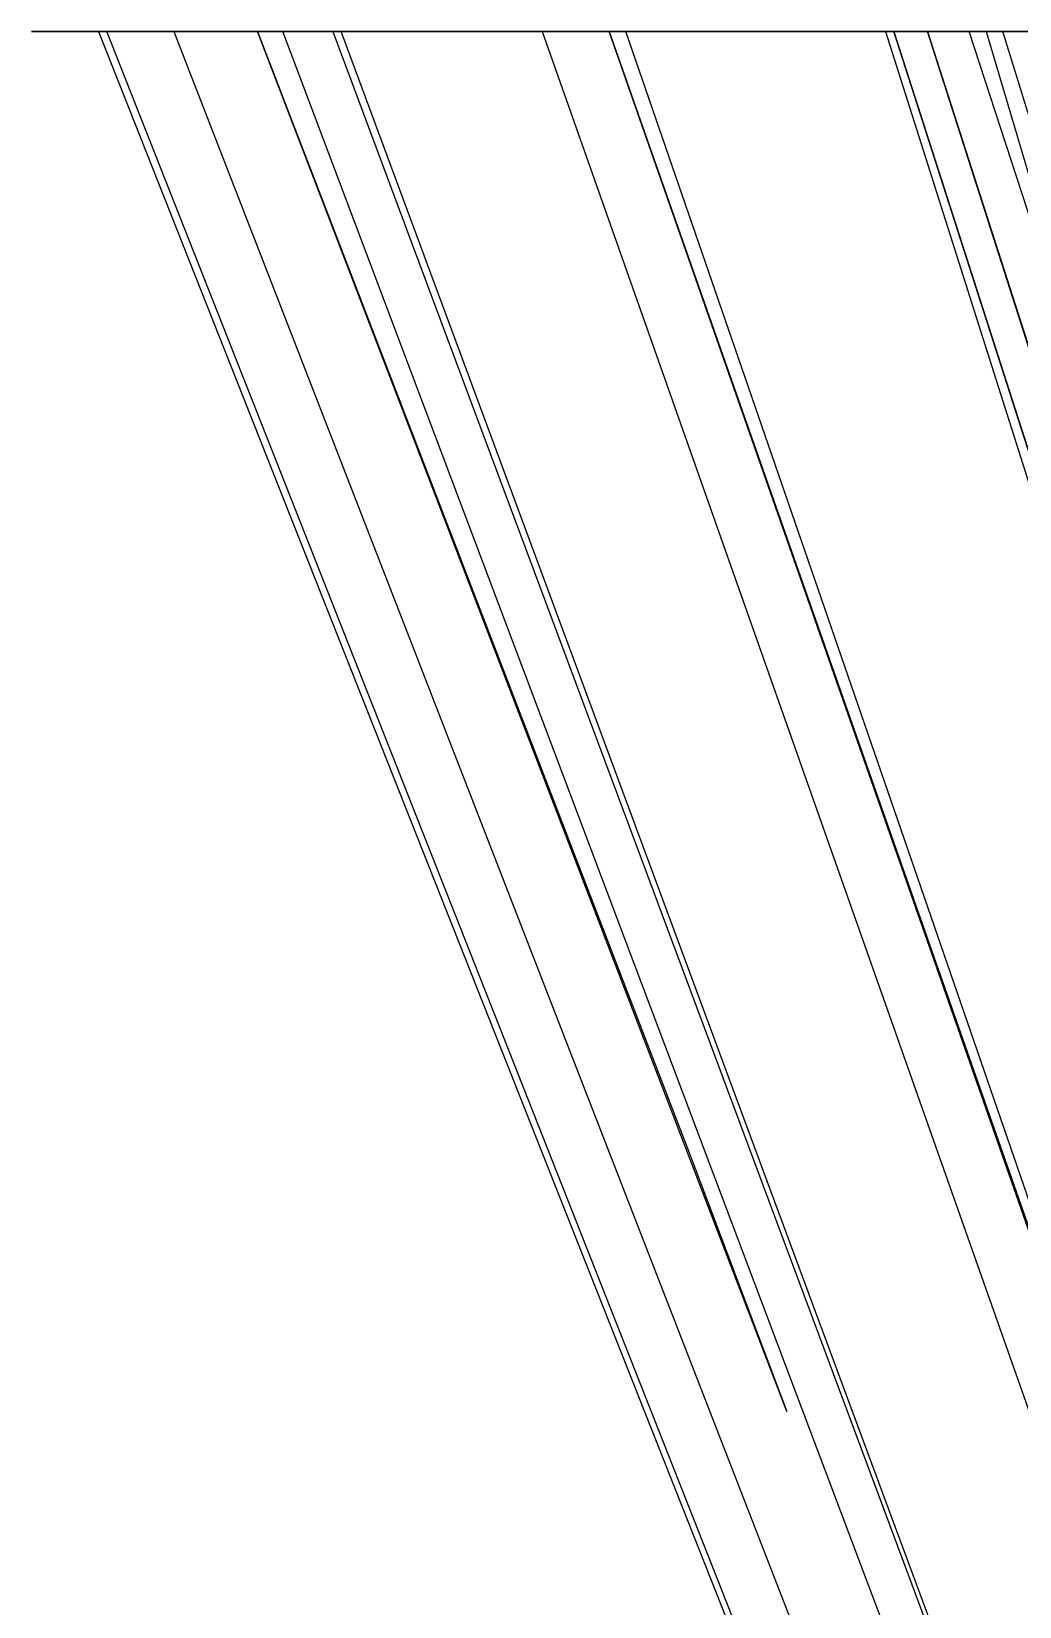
# Model space of a CAD drawing. Extents: x -11977 to 11953, y 2004 to 30000.
# Drawn here: x -11977 to -9211, y 25590 to 30000 of the extents above; entities that cross this region are included whole.
import ezdxf

# ---------------------------------------------------------------- set-up
doc = ezdxf.new("R2010")
doc.units = 0

msp = doc.modelspace()

# ---------------------------------------------------------------- linework, layer by layer
for p, q in [((-11812.5, 30000, 903.5714), (-11976.5625, 30000, 915.4762)), ((-11976.5625, 30000, 915.4762), (-11835.9375, 30000, 909.5238)), ((-11835.9375, 30000, 998.8095), (-11976.5625, 30000, 1004.7619)), ((-11976.5625, 30000, 1004.7619), (-11953.125, 30000, 998.8095)), ((-11953.125, 30000, 998.8095), (-11835.9375, 30000, 998.8095)), ((-11812.5, 30000, 683.3333), (-11929.6875, 30000, 671.4286)), ((-11929.6875, 30000, 671.4286), (-11812.5, 30000, 659.5238)), ((-11812.5, 30000, 957.1429), (-11906.25, 30000, 963.0952)), ((-11906.25, 30000, 963.0952), (-11882.8125, 30000, 957.1429)), ((-11882.8125, 30000, 957.1429), (-11812.5, 30000, 957.1429)), ((-11695.3125, 30000, 665.4762), (-11859.375, 30000, 742.8571)), ((-11859.375, 30000, 742.8571), (-11812.5, 30000, 683.3333)), ((-11835.9375, 30000, 909.5238), (-11812.5, 30000, 903.5714)), ((-11812.5, 30000, 1588.0952), (-11835.9375, 30000, 1558.3333)), ((-11835.9375, 30000, 1558.3333), (-11765.625, 30000, 1564.2857)), ((-11695.3125, 30000, 1469.0476), (-11835.9375, 30000, 1433.3333)), ((-11835.9375, 30000, 1433.3333), (-11789.0625, 30000, 1445.2381)), ((-11812.5, 30000, 1409.5238), (-11835.9375, 30000, 1385.7143)), ((-11835.9375, 30000, 1385.7143), (-11765.625, 30000, 1373.8095)), ((-11765.625, 30000, 1373.8095), (-11835.9375, 30000, 1361.9048)), ((-11835.9375, 30000, 1361.9048), (-11695.3125, 30000, 1367.8571)), ((-11812.5, 30000, 659.5238), (-11789.0625, 30000, 594.0476)), ((-11250, 30000, 1588.0952), (-11812.5, 30000, 1588.0952)), ((-11765.625, 30000, 1415.4762), (-11812.5, 30000, 1409.5238)), ((-11789.0625, 30000, 594.0476), (-2313.5593, 6043.5835)), ((-11742.1875, 30000, 1528.5714), (-11789.0625, 30000, 1492.8571)), ((-11789.0625, 30000, 1492.8571), (-11695.3125, 30000, 1469.0476)), ((-11789.0625, 30000, 1445.2381), (-11695.3125, 30000, 1403.5714)), ((-11648.4375, 30000, 1183.3333), (-11789.0625, 30000, 1189.2857)), ((-11789.0625, 30000, 1189.2857), (-11648.4375, 30000, 1171.4286)), ((-1618.8679, 4281.3036), (-11765.625, 30000, 582.1429)), ((-11765.625, 30000, 582.1429), (-11765.625, 30000, 659.5238)), ((-11765.625, 30000, 659.5238), (-11695.3125, 30000, 665.4762)), ((-11765.625, 30000, 1564.2857), (-11742.1875, 30000, 1528.5714)), ((-11742.1875, 30000, 1391.6667), (-11765.625, 30000, 1415.4762)), ((-11695.3125, 30000, 1367.8571), (-11765.625, 30000, 1320.2381)), ((-11765.625, 30000, 1320.2381), (-11671.875, 30000, 1332.1429)), ((-11578.125, 30000, 951.1905), (-11742.1875, 30000, 957.1429)), ((-11742.1875, 30000, 957.1429), (-11718.75, 30000, 951.1905)), ((-11695.3125, 30000, 1403.5714), (-11742.1875, 30000, 1391.6667)), ((-11718.75, 30000, 951.1905), (-11578.125, 30000, 951.1905)), ((-11601.5625, 30000, 980.9524), (-11718.75, 30000, 980.9524)), ((-11718.75, 30000, 980.9524), (-11695.3125, 30000, 975)), ((-11648.4375, 30000, 1302.381), (-11718.75, 30000, 1278.5714)), ((-11718.75, 30000, 1278.5714), (-11601.5625, 30000, 1242.8571)), ((-11695.3125, 30000, 975), (-11601.5625, 30000, 980.9524)), ((-11648.4375, 30000, 1171.4286), (-11695.3125, 30000, 1159.5238)), ((-11695.3125, 30000, 1159.5238), (-11414.0625, 30000, 1141.6667)), ((-11671.875, 30000, 1332.1429), (-11648.4375, 30000, 1302.381)), ((-11601.5625, 30000, 1242.8571), (-11648.4375, 30000, 1183.3333)), ((-11507.8125, 30000, 611.9048), (-11578.125, 30000, 600)), ((-11578.125, 30000, 600), (-1765.3409, 4727.2727)), ((-11554.6875, 30000, 772.619), (-11578.125, 30000, 832.1429)), ((-11578.125, 30000, 832.1429), (-11554.6875, 30000, 778.5714)), ((-11367.1875, 30000, 1088.0952), (-11578.125, 30000, 1082.1429)), ((-11578.125, 30000, 1082.1429), (-11554.6875, 30000, 1076.1905)), ((-11460.9375, 30000, 1516.6667), (-11578.125, 30000, 1540.4762)), ((-11578.125, 30000, 1540.4762), (-11554.6875, 30000, 1582.1429)), ((-11554.6875, 30000, 778.5714), (-11554.6875, 30000, 772.619)), ((-11554.6875, 30000, 1076.1905), (-11367.1875, 30000, 1088.0952)), ((-11390.625, 30000, 1391.6667), (-11554.6875, 30000, 1409.5238)), ((-11554.6875, 30000, 1409.5238), (-11531.25, 30000, 1445.2381)), ((-11554.6875, 30000, 1582.1429), (-11320.3125, 30000, 1582.1429)), ((-11531.25, 30000, 1445.2381), (-11367.1875, 30000, 1451.1905)), ((-10828.125, 30000, 558.3333), (-11507.8125, 30000, 611.9048)), ((-11320.3125, 30000, 1451.1905), (-11507.8125, 30000, 1457.1429)), ((-11507.8125, 30000, 1457.1429), (-11460.9375, 30000, 1516.6667)), ((-11390.625, 30000, 88.0952), (-11484.375, 30000, 576.1905)), ((-11484.375, 30000, 576.1905), (-10078.125, 30000, 475)), ((-11390.625, 30000, 1201.1905), (-11484.375, 30000, 1213.0952)), ((-11484.375, 30000, 1213.0952), (-11156.25, 30000, 1213.0952)), ((-11320.3125, 30000, 1260.7143), (-11484.375, 30000, 1266.6667)), ((-11484.375, 30000, 1266.6667), (-11320.3125, 30000, 1272.619)), ((-11414.0625, 30000, 1272.619), (-11484.375, 30000, 1314.2857)), ((-11484.375, 30000, 1314.2857), (-11484.375, 30000, 1350)), ((-11484.375, 30000, 1350), (-11414.0625, 30000, 1355.9524)), ((-11414.0625, 30000, 1355.9524), (-11484.375, 30000, 1379.7619)), ((-11484.375, 30000, 1379.7619), (-11390.625, 30000, 1391.6667)), ((-11414.0625, 30000, 1165.4762), (-11460.9375, 30000, 1183.3333)), ((-11460.9375, 30000, 1183.3333), (-11296.875, 30000, 1183.3333)), ((-11414.0625, 30000, 730.9524), (-11437.5, 30000, 659.5238)), ((-11437.5, 30000, 659.5238), (-11367.1875, 30000, 647.619)), ((-11390.625, 30000, 695.2381), (-11414.0625, 30000, 730.9524)), ((-11320.3125, 30000, 10.7143), (-11414.0625, 30000, 16.6667)), ((-11414.0625, 30000, 16.6667), (-11414.0625, 30000, 76.1905)), ((-11414.0625, 30000, 76.1905), (-11132.8125, 30000, 76.1905)), ((-11414.0625, 30000, 992.8571), (-11156.25, 30000, 992.8571)), ((-11156.25, 30000, 992.8571), (-11414.0625, 30000, 998.8095)), ((-11414.0625, 30000, 998.8095), (-11414.0625, 30000, 992.8571)), ((-11414.0625, 30000, 1141.6667), (-10710.9375, 30000, 1165.4762)), ((-11273.4375, 30000, 1117.8571), (-11414.0625, 30000, 1117.8571)), ((-11414.0625, 30000, 1117.8571), (-11250, 30000, 1094.0476)), ((-11320.3125, 30000, 1171.4286), (-11414.0625, 30000, 1165.4762)), ((-11320.3125, 30000, 1272.619), (-11414.0625, 30000, 1272.619)), ((-11367.1875, 30000, 1451.1905), (-11414.0625, 30000, 1433.3333)), ((-11414.0625, 30000, 1433.3333), (-11132.8125, 30000, 1415.4762)), ((-11226.5625, 30000, 1498.8095), (-11414.0625, 30000, 1492.8571)), ((-11414.0625, 30000, 1492.8571), (-11179.6875, 30000, 1486.9048)), ((-10242.1875, 30000, 611.9048), (-11390.625, 30000, 695.2381)), ((-9984.375, 30000, 46.4286), (-11390.625, 30000, 88.0952)), ((-11390.625, 30000, 1177.381), (-11320.3125, 30000, 1171.4286)), ((-11367.1875, 30000, 1177.381), (-11390.625, 30000, 1177.381)), ((-11367.1875, 30000, 1201.1905), (-11390.625, 30000, 1201.1905)), ((-11296.875, 30000, 1242.8571), (-11390.625, 30000, 1248.8095)), ((-11390.625, 30000, 1248.8095), (-11320.3125, 30000, 1260.7143)), ((-11320.3125, 30000, 1582.1429), (-11390.625, 30000, 1534.5238)), ((-11390.625, 30000, 1534.5238), (-11179.6875, 30000, 1528.5714)), ((-11367.1875, 30000, 647.619), (-9773.4375, 30000, 528.5714)), ((-11343.75, 30000), (-11367.1875, 30000, 10.7143)), ((-11367.1875, 30000, 10.7143), (-11343.75, 30000)), ((-11296.875, 30000, 1183.3333), (-11367.1875, 30000, 1177.381)), ((-11250, 30000, 1195.2381), (-11367.1875, 30000, 1201.1905)), ((-9862.3037, 26136.1257), (-11343.75, 30000)), ((-11343.75, 30000), (-10127.4194, 26838.7097)), ((-11343.75, 30000), (-11343.75, 30000)), ((-10664.0625, 30000, 1504.7619), (-11343.75, 30000, 1540.4762)), ((-11343.75, 30000, 1540.4762), (-11203.125, 30000, 1582.1429)), ((-10804.6875, 30000, 1052.381), (-11343.75, 30000, 1070.2381)), ((-11343.75, 30000, 1070.2381), (-11062.5, 30000, 1058.3333)), ((-11179.6875, 30000, 1094.0476), (-11343.75, 30000, 1105.9524)), ((-11343.75, 30000, 1105.9524), (-11273.4375, 30000, 1117.8571)), ((-11203.125, 30000, 64.2857), (-11320.3125, 30000, 70.2381)), ((-11320.3125, 30000, 70.2381), (-11320.3125, 30000, 28.5714)), ((-11320.3125, 30000, 28.5714), (-11250, 30000, 22.619)), ((-11296.875, 30000, 10.7143), (-11320.3125, 30000, 10.7143)), ((-11320.3125, 30000, 1010.7143), (-11203.125, 30000, 1010.7143)), ((-11296.875, 30000, 1016.6667), (-11320.3125, 30000, 1010.7143)), ((-11203.125, 30000, 1242.8571), (-11320.3125, 30000, 1230.9524)), ((-11320.3125, 30000, 1230.9524), (-11296.875, 30000, 1242.8571)), ((-11273.4375, 30000, 1427.381), (-11320.3125, 30000, 1451.1905)), ((-11179.6875, 30000, 28.5714), (-11296.875, 30000, 52.381)), ((-11296.875, 30000, 52.381), (-11203.125, 30000, 64.2857)), ((-11250, 30000, 22.619), (-11296.875, 30000, 10.7143)), ((-11203.125, 30000, 1010.7143), (-11296.875, 30000, 1016.6667)), ((-11132.8125, 30000, 1296.4286), (-11296.875, 30000, 1290.4762)), ((-11296.875, 30000, 1290.4762), (-11085.9375, 30000, 1284.5238)), ((-7037.594, 18766.9173), (-11273.4375, 30000)), ((-11273.4375, 30000), (-10617.1875, 30000)), ((-11062.5, 30000, 1058.3333), (-11273.4375, 30000, 1040.4762)), ((-11273.4375, 30000, 1040.4762), (-11085.9375, 30000, 1034.5238)), ((-11156.25, 30000, 1213.0952), (-11273.4375, 30000, 1207.1429)), ((-11273.4375, 30000, 1207.1429), (-11250, 30000, 1195.2381)), ((-11132.8125, 30000, 1415.4762), (-11273.4375, 30000, 1427.381)), ((-11179.6875, 30000, 1528.5714), (-11273.4375, 30000, 1522.619)), ((-11273.4375, 30000, 1522.619), (-11179.6875, 30000, 1516.6667)), ((-11179.6875, 30000, 1516.6667), (-11273.4375, 30000, 1510.7143)), ((-11273.4375, 30000, 1510.7143), (-11226.5625, 30000, 1498.8095)), ((-11250, 30000), (-11109.375, 30000)), ((-11226.5625, 30000), (-11250, 30000)), ((-11203.125, 30000, 1582.1429), (-11250, 30000, 1588.0952)), ((-11250, 30000, 1094.0476), (-11226.5625, 30000, 1088.0952)), ((-11109.375, 30000), (-11226.5625, 30000)), ((-11226.5625, 30000, 1088.0952), (-10781.25, 30000, 1105.9524)), ((-11085.9375, 30000, 1230.9524), (-11226.5625, 30000, 1236.9048)), ((-11226.5625, 30000, 1236.9048), (-11109.375, 30000, 1236.9048)), ((-10992.1875, 30000, 1236.9048), (-11226.5625, 30000, 1260.7143)), ((-11226.5625, 30000, 1260.7143), (-11203.125, 30000, 1242.8571)), ((-11039.0625, 30000, 1308.3333), (-11226.5625, 30000, 1314.2857)), ((-11226.5625, 30000, 1314.2857), (-11132.8125, 30000, 1296.4286)), ((-11203.125, 30000), (-11039.0625, 30000)), ((-11179.6875, 30000), (-11203.125, 30000)), ((-11039.0625, 30000), (-11179.6875, 30000)), ((-11132.8125, 30000, 76.1905), (-11179.6875, 30000, 28.5714)), ((-11156.25, 30000, 1111.9048), (-11179.6875, 30000, 1094.0476)), ((-11179.6875, 30000, 1486.9048), (-11156.25, 30000, 1504.7619)), ((-11015.625, 30000, 1385.7143), (-11179.6875, 30000, 1385.7143)), ((-11179.6875, 30000, 1385.7143), (-10875, 30000, 1361.9048)), ((-10921.875, 30000, 1242.8571), (-11179.6875, 30000, 1272.619)), ((-11179.6875, 30000, 1272.619), (-11015.625, 30000, 1260.7143)), ((-11015.625, 30000, 1100), (-11156.25, 30000, 1111.9048)), ((-11156.25, 30000, 1504.7619), (-11109.375, 30000, 1486.9048)), ((-11039.0625, 30000), (-11132.8125, 30000)), ((-11132.8125, 30000), (-7364.9402, 19888.4462)), ((-10992.1875, 30000, 34.5238), (-11132.8125, 30000, 58.3333)), ((-11132.8125, 30000, 58.3333), (-11039.0625, 30000, 70.2381)), ((-11015.625, 30000, 1469.0476), (-11132.8125, 30000, 1475)), ((-11132.8125, 30000, 1475), (-11039.0625, 30000, 1469.0476)), ((-11039.0625, 30000, 1469.0476), (-11132.8125, 30000, 1457.1429)), ((-11132.8125, 30000, 1457.1429), (-11109.375, 30000, 1451.1905)), ((-7221.0937, 19500), (-11109.375, 30000)), ((-11109.375, 30000), (-11062.5, 30000)), ((-11109.375, 30000, 1236.9048), (-11085.9375, 30000, 1230.9524)), ((-11109.375, 30000, 1486.9048), (-10921.875, 30000, 1486.9048)), ((-11109.375, 30000, 1451.1905), (-11015.625, 30000, 1469.0476)), ((-11085.9375, 30000, 1034.5238), (-11062.5, 30000, 1028.5714)), ((-10921.875, 30000, 1171.4286), (-11085.9375, 30000, 1177.381)), ((-11085.9375, 30000, 1177.381), (-10945.3125, 30000, 1177.381)), ((-10921.875, 30000, 1225), (-11085.9375, 30000, 1225)), ((-11085.9375, 30000, 1225), (-10945.3125, 30000, 1230.9524)), ((-10875, 30000, 1361.9048), (-11085.9375, 30000, 1350)), ((-11085.9375, 30000, 1350), (-11039.0625, 30000, 1308.3333)), ((-11085.9375, 30000, 1284.5238), (-11062.5, 30000, 1302.381)), ((-11015.625, 30000, 1582.1429), (-11085.9375, 30000, 1576.1905)), ((-11085.9375, 30000, 1576.1905), (-10851.5625, 30000, 1534.5238)), ((-11062.5, 30000), (-11039.0625, 30000)), ((-11062.5, 30000, 1028.5714), (-10781.25, 30000, 1028.5714)), ((-10781.25, 30000, 1028.5714), (-11062.5, 30000, 1046.4286)), ((-11062.5, 30000, 1046.4286), (-10804.6875, 30000, 1052.381)), ((-10945.3125, 30000, 1439.2857), (-11062.5, 30000, 1433.3333)), ((-11062.5, 30000, 1433.3333), (-10945.3125, 30000, 1433.3333)), ((-10875, 30000, 1427.381), (-11062.5, 30000, 1421.4286)), ((-11062.5, 30000, 1421.4286), (-10945.3125, 30000, 1409.5238)), ((-11062.5, 30000, 1302.381), (-10710.9375, 30000, 1320.2381)), ((-11039.0625, 30000, 70.2381), (-10992.1875, 30000, 40.4762)), ((-10992.1875, 30000, 1135.7143), (-11039.0625, 30000, 1129.7619)), ((-11039.0625, 30000, 1129.7619), (-10875, 30000, 1123.8095)), ((-10945.3125, 30000, 1409.5238), (-11039.0625, 30000, 1397.619)), ((-11039.0625, 30000, 1397.619), (-11015.625, 30000, 1385.7143)), ((-10875, 30000, 1123.8095), (-11015.625, 30000, 1100)), ((-10921.875, 30000, 1189.2857), (-11015.625, 30000, 1213.0952)), ((-11015.625, 30000, 1213.0952), (-10828.125, 30000, 1201.1905)), ((-11015.625, 30000, 1260.7143), (-10992.1875, 30000, 1242.8571)), ((-10992.1875, 30000, 1558.3333), (-11015.625, 30000, 1582.1429)), ((-10898.4375, 30000, 58.3333), (-10992.1875, 30000, 64.2857)), ((-10992.1875, 30000, 64.2857), (-10875, 30000, 70.2381)), ((-10992.1875, 30000, 40.4762), (-10992.1875, 30000, 34.5238)), ((-10757.8125, 30000, 1123.8095), (-10992.1875, 30000, 1135.7143)), ((-10992.1875, 30000, 1242.8571), (-10992.1875, 30000, 1236.9048)), ((-10875, 30000, 1385.7143), (-10992.1875, 30000, 1385.7143)), ((-10992.1875, 30000, 1385.7143), (-10898.4375, 30000, 1391.6667)), ((-10898.4375, 30000, 1588.0952), (-10992.1875, 30000, 1558.3333)), ((-10945.3125, 30000, 1177.381), (-10921.875, 30000, 1171.4286)), ((-10945.3125, 30000, 1230.9524), (-10921.875, 30000, 1225)), ((-10921.875, 30000, 1486.9048), (-10945.3125, 30000, 1439.2857)), ((-10945.3125, 30000, 1433.3333), (-10921.875, 30000, 1457.1429)), ((-10851.5625, 30000, 1546.4286), (-10945.3125, 30000, 1546.4286)), ((-10945.3125, 30000, 1546.4286), (-10898.4375, 30000, 1588.0952)), ((-10851.5625, 30000, 28.5714), (-10921.875, 30000, 28.5714)), ((-10921.875, 30000, 28.5714), (-10898.4375, 30000, 58.3333)), ((-10851.5625, 30000, 1195.2381), (-10921.875, 30000, 1189.2857)), ((-10921.875, 30000, 1457.1429), (-10875, 30000, 1427.381)), ((-10828.125, 30000, 1290.4762), (-10921.875, 30000, 1242.8571)), ((-10898.4375, 30000, 1391.6667), (-10875, 30000, 1385.7143)), ((-10875, 30000, 70.2381), (-10851.5625, 30000, 34.5238)), ((-10687.5, 30000, 1367.8571), (-10875, 30000, 1391.6667)), ((-10875, 30000, 1391.6667), (-10734.375, 30000, 1427.381)), ((-10851.5625, 30000, 34.5238), (-10851.5625, 30000, 28.5714)), ((-10828.125, 30000, 1201.1905), (-10851.5625, 30000, 1195.2381)), ((-10851.5625, 30000, 1528.5714), (-10851.5625, 30000, 1546.4286)), ((-10851.5625, 30000, 1534.5238), (-10851.5625, 30000, 1528.5714)), ((-10781.25, 30000, 570.2381), (-10828.125, 30000, 558.3333)), ((-10687.5, 30000, 1302.381), (-10828.125, 30000, 1290.4762)), ((-10734.375, 30000, 1427.381), (-10828.125, 30000, 1427.381)), ((-10828.125, 30000, 1427.381), (-10804.6875, 30000, 1475)), ((-10734.375, 30000, 1480.9524), (-10828.125, 30000, 1498.8095)), ((-10828.125, 30000, 1498.8095), (-10710.9375, 30000, 1504.7619)), ((-10710.9375, 30000, 34.5238), (-10804.6875, 30000, 34.5238)), ((-10804.6875, 30000, 34.5238), (-10804.6875, 30000, 58.3333)), ((-10804.6875, 30000, 58.3333), (-10734.375, 30000, 64.2857)), ((-10804.6875, 30000, 1475), (-10687.5, 30000, 1463.0952)), ((-10734.375, 30000, 552.381), (-10781.25, 30000, 570.2381)), ((-10781.25, 30000, 1105.9524), (-10757.8125, 30000, 1123.8095)), ((-10734.375, 30000, 1171.4286), (-10781.25, 30000, 1201.1905)), ((-10781.25, 30000, 1201.1905), (-10781.25, 30000, 1278.5714)), ((-10781.25, 30000, 1278.5714), (-10687.5, 30000, 1302.381)), ((-9679.6875, 30000, 475), (-10734.375, 30000, 552.381)), ((-10734.375, 30000, 64.2857), (-10640.625, 30000, 46.4286)), ((-10617.1875, 30000, 1546.4286), (-10734.375, 30000, 1540.4762)), ((-10734.375, 30000, 1540.4762), (-10617.1875, 30000, 1522.619)), ((-10687.5, 30000, 1177.381), (-10734.375, 30000, 1171.4286)), ((-10710.9375, 30000, 1486.9048), (-10734.375, 30000, 1480.9524)), ((-10687.5, 30000, 40.4762), (-10710.9375, 30000, 34.5238)), ((-10710.9375, 30000, 1165.4762), (-10617.1875, 30000, 1129.7619)), ((-10640.625, 30000, 1284.5238), (-10710.9375, 30000, 1183.3333)), ((-10710.9375, 30000, 1183.3333), (-10687.5, 30000, 1177.381)), ((-10710.9375, 30000, 1320.2381), (-10687.5, 30000, 1302.381)), ((-10687.5, 30000, 1463.0952), (-10710.9375, 30000, 1373.8095)), ((-10710.9375, 30000, 1373.8095), (-10687.5, 30000, 1367.8571)), ((-10710.9375, 30000, 1504.7619), (-10710.9375, 30000, 1486.9048)), ((-10640.625, 30000, 46.4286), (-10687.5, 30000, 40.4762)), ((-10546.875, 30000, 46.4286), (-10687.5, 30000, 58.3333)), ((-10687.5, 30000, 58.3333), (-10500, 30000, 58.3333)), ((-10687.5, 30000, 1302.381), (-10640.625, 30000, 1284.5238)), ((-10593.75, 30000), (-10664.0625, 30000)), ((-10664.0625, 30000), (-10593.75, 30000)), ((-10546.875, 30000), (-10664.0625, 30000)), ((-10664.0625, 30000), (-10546.875, 30000)), ((-10617.1875, 30000, 1522.619), (-10664.0625, 30000, 1504.7619)), ((-10523.4375, 30000, 34.5238), (-10640.625, 30000, 22.619)), ((-10640.625, 30000, 22.619), (-10593.75, 30000, 46.4286)), ((-10617.1875, 30000, 1129.7619), (-10640.625, 30000, 1058.3333)), ((-10640.625, 30000, 1058.3333), (-10500, 30000, 1040.4762)), ((-10523.4375, 30000, 1528.5714), (-10640.625, 30000, 1528.5714)), ((-10640.625, 30000, 1528.5714), (-10546.875, 30000, 1534.5238)), ((-10617.1875, 30000), (-10593.75, 30000)), ((-10593.75, 30000, 1588.0952), (-10617.1875, 30000, 1546.4286)), ((-10476.5625, 30000, 1052.381), (-10617.1875, 30000, 1076.1905)), ((-10617.1875, 30000, 1076.1905), (-10335.9375, 30000, 1064.2857)), ((-10500, 30000, 1254.7619), (-10617.1875, 30000, 1326.1905)), ((-10617.1875, 30000, 1326.1905), (-10453.125, 30000, 1355.9524)), ((-10453.125, 30000, 1355.9524), (-10617.1875, 30000, 1397.619)), ((-10617.1875, 30000, 1397.619), (-10546.875, 30000, 1415.4762)), ((-10546.875, 30000, 1415.4762), (-10617.1875, 30000, 1463.0952)), ((-10617.1875, 30000, 1463.0952), (-10570.3125, 30000, 1475)), ((-10593.75, 30000), (-10546.875, 30000)), ((-10593.75, 30000, 46.4286), (-10570.3125, 30000, 40.4762)), ((-10500, 30000, 1582.1429), (-10593.75, 30000, 1588.0952)), ((-10570.3125, 30000, 40.4762), (-10523.4375, 30000, 34.5238)), ((-10546.875, 30000, 1165.4762), (-10570.3125, 30000, 1225)), ((-10570.3125, 30000, 1225), (-10500, 30000, 1254.7619)), ((-10570.3125, 30000, 1475), (-10218.75, 30000, 1475)), ((-10546.875, 30000), (-6017.5258, 17154.6392)), ((-10546.875, 30000), (-10546.875, 30000)), ((-10523.4375, 30000, 46.4286), (-10546.875, 30000, 46.4286)), ((-10500, 30000, 1040.4762), (-10546.875, 30000, 1016.6667)), ((-10546.875, 30000, 1016.6667), (-10054.6875, 30000, 1004.7619)), ((-10335.9375, 30000, 1159.5238), (-10546.875, 30000, 1165.4762)), ((-10382.8125, 30000, 1504.7619), (-10546.875, 30000, 1516.6667)), ((-10546.875, 30000, 1516.6667), (-10406.25, 30000, 1510.7143)), ((-10546.875, 30000, 1534.5238), (-10523.4375, 30000, 1528.5714)), ((-10429.6875, 30000, 22.619), (-10523.4375, 30000, 34.5238)), ((-10523.4375, 30000, 34.5238), (-10429.6875, 30000, 28.5714)), ((-10500, 30000, 58.3333), (-10523.4375, 30000, 46.4286)), ((-10359.375, 30000, 1558.3333), (-10523.4375, 30000, 1564.2857)), ((-10523.4375, 30000, 1564.2857), (-10500, 30000, 1582.1429)), ((-10429.6875, 30000, 1486.9048), (-10523.4375, 30000, 1492.8571)), ((-10523.4375, 30000, 1492.8571), (-10406.25, 30000, 1486.9048)), ((-10335.9375, 30000, 963.0952), (-10500, 30000, 969.0476)), ((-10500, 30000, 969.0476), (-10289.0625, 30000, 963.0952)), ((-10406.25, 30000, 1100), (-10500, 30000, 1105.9524)), ((-10500, 30000, 1105.9524), (-10406.25, 30000, 1105.9524)), ((-10335.9375, 30000, 1058.3333), (-10476.5625, 30000, 1052.381)), ((-10453.125, 30000, 1123.8095), (-10476.5625, 30000, 1141.6667)), ((-10476.5625, 30000, 1141.6667), (-10382.8125, 30000, 1153.5714)), ((-10148.4375, 30000, 1528.5714), (-10476.5625, 30000, 1534.5238)), ((-10476.5625, 30000, 1534.5238), (-10359.375, 30000, 1540.4762)), ((-10429.6875, 30000), (-10453.125, 30000)), ((-10453.125, 30000), (-10429.6875, 30000)), ((-10359.375, 30000, 1588.0952), (-10453.125, 30000, 1582.1429)), ((-10453.125, 30000, 1582.1429), (-10242.1875, 30000, 1552.381)), ((-10195.3125, 30000, 1421.4286), (-10453.125, 30000, 1403.5714)), ((-10453.125, 30000, 1403.5714), (-10429.6875, 30000, 1391.6667)), ((-10359.375, 30000, 1123.8095), (-10453.125, 30000, 1123.8095)), ((-10429.6875, 30000), (-10429.6875, 30000)), ((-10265.625, 30000), (-10429.6875, 30000)), ((-10429.6875, 30000), (-10289.0625, 30000)), ((-10429.6875, 30000, 28.5714), (-10429.6875, 30000, 22.619)), ((-10335.9375, 30000, 16.6667), (-10429.6875, 30000, 22.619)), ((-10429.6875, 30000, 22.619), (-10382.8125, 30000, 34.5238)), ((-10265.625, 30000, 1028.5714), (-10429.6875, 30000, 1034.5238)), ((-10429.6875, 30000, 1034.5238), (-10289.0625, 30000, 1034.5238)), ((-10429.6875, 30000, 1391.6667), (-10195.3125, 30000, 1409.5238)), ((-10406.25, 30000, 1486.9048), (-10429.6875, 30000, 1486.9048)), ((-10242.1875, 30000, 1552.381), (-10406.25, 30000, 1546.4286)), ((-10406.25, 30000, 1546.4286), (-10359.375, 30000, 1558.3333)), ((-10242.1875, 30000, 1094.0476), (-10406.25, 30000, 1094.0476)), ((-10406.25, 30000, 1094.0476), (-10312.5, 30000, 1111.9048)), ((-10406.25, 30000, 1105.9524), (-10406.25, 30000, 1100)), ((-10312.5, 30000, 1361.9048), (-10406.25, 30000, 1350)), ((-10406.25, 30000, 1350), (-10382.8125, 30000, 1344.0476)), ((-10406.25, 30000, 1510.7143), (-10382.8125, 30000, 1504.7619)), ((-10382.8125, 30000, 34.5238), (-10359.375, 30000, 28.5714)), ((-10382.8125, 30000, 1153.5714), (-10382.8125, 30000, 1129.7619)), ((-10382.8125, 30000, 1129.7619), (-10359.375, 30000, 1123.8095)), ((-10382.8125, 30000, 1344.0476), (-10312.5, 30000, 1344.0476)), ((-8775, 25469.3878), (-10359.375, 30000)), ((-10359.375, 30000), (-9004.712, 26136.1257)), ((-10359.375, 30000, 28.5714), (-10312.5, 30000, 52.381)), ((-10289.0625, 30000, 963.0952), (-10359.375, 30000, 945.2381)), ((-10359.375, 30000, 945.2381), (-10289.0625, 30000, 939.2857)), ((-10171.875, 30000, 1546.4286), (-10359.375, 30000, 1588.0952)), ((-10359.375, 30000, 1540.4762), (-10335.9375, 30000, 1534.5238)), ((-10171.875, 30000), (-10335.9375, 30000)), ((-10335.9375, 30000), (-10195.3125, 30000, 16.6667)), ((-10312.5, 30000, 52.381), (-10335.9375, 30000, 16.6667)), ((-10195.3125, 30000, 939.2857), (-10335.9375, 30000, 986.9048)), ((-10335.9375, 30000, 986.9048), (-10335.9375, 30000, 963.0952)), ((-10335.9375, 30000, 1064.2857), (-10335.9375, 30000, 1058.3333)), ((-10312.5, 30000, 1117.8571), (-10335.9375, 30000, 1159.5238)), ((-10335.9375, 30000, 1534.5238), (-10148.4375, 30000, 1528.5714)), ((-5333.6449, 15551.4019), (-10312.5, 30000)), ((-10312.5, 30000), (-10195.3125, 30000)), ((-10148.4375, 30000), (-10312.5, 30000)), ((-10312.5, 30000), (-10312.5, 30000)), ((-10312.5, 30000), (-9890.625, 30000)), ((-9843.75, 30000, 915.4762), (-10312.5, 30000, 921.4286)), ((-10312.5, 30000, 921.4286), (-10289.0625, 30000, 915.4762)), ((-10312.5, 30000, 1111.9048), (-10242.1875, 30000, 1100)), ((-10242.1875, 30000, 1135.7143), (-10312.5, 30000, 1117.8571)), ((-10312.5, 30000, 1344.0476), (-10312.5, 30000, 1361.9048)), ((-10289.0625, 30000), (-10265.625, 30000)), ((-10289.0625, 30000, 915.4762), (-9843.75, 30000, 915.4762)), ((-10289.0625, 30000, 939.2857), (-10265.625, 30000, 933.3333)), ((-10289.0625, 30000, 1034.5238), (-10265.625, 30000, 1028.5714)), ((-10265.625, 30000, 933.3333), (-9609.375, 30000, 945.2381)), ((-10007.8125, 30000, 1088.0952), (-10265.625, 30000, 1117.8571)), ((-10265.625, 30000, 1117.8571), (-10195.3125, 30000, 1123.8095)), ((-9937.5, 30000, 570.2381), (-10242.1875, 30000, 611.9048)), ((-10125, 30000, 1046.4286), (-10242.1875, 30000, 1046.4286)), ((-10242.1875, 30000, 1046.4286), (-10148.4375, 30000, 1064.2857)), ((-10242.1875, 30000, 1100), (-10242.1875, 30000, 1094.0476)), ((-10195.3125, 30000, 1123.8095), (-10242.1875, 30000, 1135.7143)), ((-10007.8125, 30000, 975), (-10218.75, 30000, 980.9524)), ((-10218.75, 30000, 980.9524), (-10125, 30000, 963.0952)), ((-10218.75, 30000, 1475), (-10125, 30000, 1451.1905)), ((-10195.3125, 30000), (-10148.4375, 30000)), ((-10195.3125, 30000, 16.6667), (-10171.875, 30000, 4.7619)), ((-9609.375, 30000, 945.2381), (-10195.3125, 30000, 939.2857)), ((-10148.4375, 30000, 1064.2857), (-10195.3125, 30000, 1082.1429)), ((-10195.3125, 30000, 1082.1429), (-10101.5625, 30000, 1094.0476)), ((-10125, 30000, 1451.1905), (-10195.3125, 30000, 1421.4286)), ((-10195.3125, 30000, 1409.5238), (-10054.6875, 30000, 1385.7143)), ((-10007.8125, 30000, 1480.9524), (-10195.3125, 30000, 1480.9524)), ((-10195.3125, 30000, 1480.9524), (-10031.25, 30000, 1486.9048)), ((-10171.875, 30000, 4.7619), (-10171.875, 30000)), ((-10101.5625, 30000, 4.7619), (-10171.875, 30000)), ((-10171.875, 30000), (-10125, 30000, 28.5714)), ((-10148.4375, 30000, 1570.2381), (-10171.875, 30000, 1546.4286)), ((-9914.0625, 30000), (-10148.4375, 30000)), ((-10148.4375, 30000), (-9937.5, 30000)), ((-10148.4375, 30000, 957.1429), (-10007.8125, 30000, 975)), ((-10125, 30000, 963.0952), (-10148.4375, 30000, 957.1429)), ((-9726.5625, 30000, 1498.8095), (-10148.4375, 30000, 1516.6667)), ((-10148.4375, 30000, 1516.6667), (-9937.5, 30000, 1558.3333)), ((-10101.5625, 30000, 1552.381), (-10148.4375, 30000, 1570.2381)), ((-10125, 30000, 28.5714), (-10125, 30000, 10.7143)), ((-10125, 30000, 10.7143), (-10101.5625, 30000, 4.7619)), ((-10101.5625, 30000, 1052.381), (-10125, 30000, 1046.4286)), ((-9843.75, 30000, 1046.4286), (-10125, 30000, 1046.4286)), ((-10125, 30000, 1046.4286), (-9984.375, 30000, 1088.0952)), ((-9867.1875, 30000), (-10101.5625, 30000)), ((-10101.5625, 30000), (-9914.0625, 30000)), ((-9609.375, 30000), (-10101.5625, 30000)), ((-10101.5625, 30000), (-10054.6875, 30000)), ((-9937.5, 30000, 1558.3333), (-10101.5625, 30000, 1552.381)), ((-10101.5625, 30000, 1094.0476), (-10007.8125, 30000, 1070.2381)), ((-10007.8125, 30000, 1070.2381), (-10101.5625, 30000, 1052.381)), ((-10007.8125, 30000, 1397.619), (-10101.5625, 30000, 1403.5714)), ((-10101.5625, 30000, 1403.5714), (-9937.5, 30000, 1415.4762)), ((-9984.375, 30000, 1439.2857), (-10101.5625, 30000, 1451.1905)), ((-10101.5625, 30000, 1451.1905), (-9984.375, 30000, 1457.1429)), ((-10078.125, 30000, 475), (-9773.4375, 30000, 475)), ((-9984.375, 30000), (-10078.125, 30000)), ((-10078.125, 30000), (-10054.6875, 30000, 4.7619)), ((-9960.9375, 30000, 4.7619), (-10078.125, 30000, 4.7619)), ((-10078.125, 30000, 4.7619), (-10078.125, 30000, 34.5238)), ((-10078.125, 30000, 34.5238), (-10054.6875, 30000, 16.6667)), ((-10054.6875, 30000), (-10007.8125, 30000)), ((-10054.6875, 30000, 4.7619), (-9960.9375, 30000, 4.7619)), ((-10054.6875, 30000, 16.6667), (-9960.9375, 30000, 16.6667)), ((-10054.6875, 30000, 1004.7619), (-10031.25, 30000, 998.8095)), ((-10054.6875, 30000, 1385.7143), (-10007.8125, 30000, 1397.619)), ((-10031.25, 30000, 998.8095), (-9609.375, 30000, 1004.7619)), ((-10031.25, 30000, 1486.9048), (-10007.8125, 30000, 1480.9524)), ((-10007.8125, 30000), (-9679.6875, 30000)), ((-9773.4375, 30000, 1070.2381), (-10007.8125, 30000, 1052.381)), ((-10007.8125, 30000, 1052.381), (-9867.1875, 30000, 1052.381)), ((-9773.4375, 30000, 1094.0476), (-10007.8125, 30000, 1088.0952)), ((-9914.0625, 30000, 58.3333), (-9984.375, 30000, 46.4286)), ((-9960.9375, 30000), (-9984.375, 30000)), ((-9984.375, 30000, 1088.0952), (-9773.4375, 30000, 1088.0952)), ((-9890.625, 30000, 1266.6667), (-9984.375, 30000, 1272.619)), ((-9984.375, 30000, 1272.619), (-9796.875, 30000, 1100)), ((-9984.375, 30000, 1457.1429), (-9960.9375, 30000, 1439.2857)), ((-9960.9375, 30000, 1439.2857), (-9984.375, 30000, 1439.2857)), ((-9937.5, 30000, 1570.2381), (-9984.375, 30000, 1582.1429)), ((-9984.375, 30000, 1582.1429), (-9890.625, 30000, 1576.1905)), ((-9960.9375, 30000, 16.6667), (-9937.5, 30000, 40.4762)), ((-9914.0625, 30000, 4.7619), (-9960.9375, 30000)), ((-9890.625, 30000, 582.1429), (-9937.5, 30000, 570.2381)), ((-9937.5, 30000), (-9750, 30000)), ((-9937.5, 30000, 40.4762), (-9843.75, 30000, 34.5238)), ((-9937.5, 30000, 1415.4762), (-9890.625, 30000, 1266.6667)), ((-9890.625, 30000, 1588.0952), (-9937.5, 30000, 1570.2381)), ((-9796.875, 30000, 40.4762), (-9914.0625, 30000, 58.3333)), ((-9914.0625, 30000), (-9914.0625, 30000)), ((-9843.75, 30000, 34.5238), (-9914.0625, 30000, 16.6667)), ((-9914.0625, 30000, 16.6667), (-9820.3125, 30000, 34.5238)), ((-9890.625, 30000), (-9914.0625, 30000, 4.7619)), ((-9773.4375, 30000, 558.3333), (-9890.625, 30000, 582.1429)), ((-9890.625, 30000), (-9867.1875, 30000)), ((-9867.1875, 30000), (-9890.625, 30000)), ((-9890.625, 30000), (-9820.3125, 30000)), ((-9867.1875, 30000, 4.7619), (-9890.625, 30000)), ((-9890.625, 30000, 1552.381), (-9820.3125, 30000, 1558.3333)), ((-9820.3125, 30000, 1558.3333), (-9890.625, 30000, 1582.1429)), ((-9890.625, 30000, 1582.1429), (-9750, 30000, 1588.0952)), ((-9750, 30000, 1588.0952), (-9890.625, 30000, 1588.0952)), ((-9890.625, 30000, 1576.1905), (-9890.625, 30000, 1558.3333)), ((-9890.625, 30000, 1558.3333), (-9890.625, 30000, 1552.381)), ((-9796.875, 30000), (-9867.1875, 30000)), ((-9703.125, 30000), (-9867.1875, 30000, 4.7619)), ((-9867.1875, 30000, 1052.381), (-9843.75, 30000, 1046.4286)), ((-9750, 30000, 1064.2857), (-9867.1875, 30000, 1064.2857)), ((-9867.1875, 30000, 1064.2857), (-9773.4375, 30000, 1070.2381)), ((-9609.375, 30000), (-9843.75, 30000)), ((-9843.75, 30000), (-9726.5625, 30000)), ((-9703.125, 30000), (-9820.3125, 30000)), ((-9820.3125, 30000), (-9703.125, 30000)), ((-9820.3125, 30000), (-9796.875, 30000)), ((-9820.3125, 30000, 34.5238), (-9820.3125, 30000, 10.7143)), ((-9820.3125, 30000, 10.7143), (-9679.6875, 30000, 16.6667)), ((-9632.8125, 30000, 52.381), (-9796.875, 30000, 40.4762)), ((-9796.875, 30000), (-9796.875, 30000)), ((-9703.125, 30000), (-9796.875, 30000)), ((-9796.875, 30000), (-9750, 30000)), ((-9796.875, 30000, 1100), (-9773.4375, 30000, 1094.0476)), ((-9726.5625, 30000, 1421.4286), (-9796.875, 30000, 1433.3333)), ((-9796.875, 30000, 1433.3333), (-9703.125, 30000, 1427.381)), ((-9726.5625, 30000, 576.1905), (-9773.4375, 30000, 558.3333)), ((-9773.4375, 30000, 528.5714), (-9679.6875, 30000, 540.4762)), ((-9773.4375, 30000, 475), (-9703.125, 30000, 445.2381)), ((-9703.125, 30000), (-9773.4375, 30000)), ((-9773.4375, 30000), (-9656.25, 30000)), ((-9585.9375, 30000, 1242.8571), (-9773.4375, 30000, 1296.4286)), ((-9773.4375, 30000, 1296.4286), (-9632.8125, 30000, 1332.1429)), ((-9773.4375, 30000, 1088.0952), (-9773.4375, 30000, 1070.2381)), ((-9773.4375, 30000, 1070.2381), (-9750, 30000, 1064.2857)), ((-9750, 30000), (-9703.125, 30000)), ((-9750, 30000), (-9703.125, 30000)), ((-9679.6875, 30000, 540.4762), (-9726.5625, 30000, 576.1905)), ((-9726.5625, 30000), (-9609.375, 30000)), ((-9609.375, 30000, 10.7143), (-9726.5625, 30000, 28.5714)), ((-9726.5625, 30000, 28.5714), (-9585.9375, 30000, 34.5238)), ((-9492.1875, 30000, 1367.8571), (-9726.5625, 30000, 1373.8095)), ((-9726.5625, 30000, 1373.8095), (-9726.5625, 30000, 1403.5714)), ((-9726.5625, 30000, 1403.5714), (-9609.375, 30000, 1403.5714)), ((-9609.375, 30000, 1439.2857), (-9726.5625, 30000, 1457.1429)), ((-9726.5625, 30000, 1457.1429), (-9656.25, 30000, 1463.0952)), ((-9656.25, 30000, 1463.0952), (-9726.5625, 30000, 1498.8095)), ((-9656.25, 30000, 1201.1905), (-9726.5625, 30000, 1219.0476)), ((-9726.5625, 30000, 1219.0476), (-9703.125, 30000, 1266.6667)), ((-9703.125, 30000, 1427.381), (-9726.5625, 30000, 1421.4286)), ((-9703.125, 30000, 445.2381), (-9679.6875, 30000, 272.619)), ((-9703.125, 30000), (-9703.125, 30000)), ((-9679.6875, 30000, 16.6667), (-9703.125, 30000)), ((-9515.625, 30000, 1105.9524), (-9703.125, 30000, 1117.8571)), ((-9703.125, 30000, 1117.8571), (-9609.375, 30000, 1147.619)), ((-9609.375, 30000, 1147.619), (-9703.125, 30000, 1177.381)), ((-9703.125, 30000, 1177.381), (-9562.5, 30000, 1207.1429)), ((-9703.125, 30000, 1266.6667), (-9656.25, 30000, 1230.9524)), ((-9656.25, 30000, 683.3333), (-9679.6875, 30000, 540.4762)), ((-9679.6875, 30000, 540.4762), (-9632.8125, 30000, 504.7619)), ((-9632.8125, 30000, 504.7619), (-9679.6875, 30000, 475)), ((-9679.6875, 30000, 272.619), (-9632.8125, 30000, 236.9048)), ((-9656.25, 30000), (-9679.6875, 30000)), ((-9679.6875, 30000), (-9632.8125, 30000)), ((-9679.6875, 30000), (-9656.25, 30000)), ((-9656.25, 30000), (-9679.6875, 30000, 10.7143)), ((-9679.6875, 30000, 10.7143), (-9609.375, 30000, 10.7143)), ((-9632.8125, 30000, 1332.1429), (-9679.6875, 30000, 1367.8571)), ((-9679.6875, 30000, 1367.8571), (-9609.375, 30000, 1373.8095)), ((-9609.375, 30000, 1403.5714), (-9679.6875, 30000, 1421.4286)), ((-9679.6875, 30000, 1421.4286), (-9609.375, 30000, 1439.2857)), ((-9679.6875, 30000, 1225), (-9656.25, 30000, 1201.1905)), ((-9656.25, 30000, 1230.9524), (-9679.6875, 30000, 1225)), ((-9539.0625, 30000, 534.5238), (-9656.25, 30000, 683.3333)), ((-9656.25, 30000), (-9585.9375, 30000)), ((-9515.625, 30000), (-9656.25, 30000)), ((-9632.8125, 30000, 397.619), (-9656.25, 30000, 451.1905)), ((-9656.25, 30000, 451.1905), (-9632.8125, 30000, 403.5714)), ((-9632.8125, 30000, 1207.1429), (-9656.25, 30000, 1230.9524)), ((-9656.25, 30000, 1230.9524), (-9585.9375, 30000, 1242.8571)), ((-9257.8125, 30000, 16.6667), (-9632.8125, 30000, 52.381)), ((-9632.8125, 30000, 236.9048), (-9632.8125, 30000, 260.7143)), ((-9632.8125, 30000, 260.7143), (-9562.5, 30000, 266.6667)), ((-9632.8125, 30000), (-9585.9375, 30000)), ((-9609.375, 30000, 284.5238), (-9632.8125, 30000, 355.9524)), ((-9632.8125, 30000, 355.9524), (-9609.375, 30000, 290.4762)), ((-9632.8125, 30000, 403.5714), (-9632.8125, 30000, 397.619)), ((-9609.375, 30000, 1004.7619), (-9632.8125, 30000, 1058.3333)), ((-9632.8125, 30000, 1058.3333), (-9585.9375, 30000, 1100)), ((-9562.5, 30000, 1207.1429), (-9632.8125, 30000, 1207.1429)), ((-9585.9375, 30000), (-9609.375, 30000)), ((-9609.375, 30000), (-9609.375, 30000)), ((-9609.375, 30000, 290.4762), (-9609.375, 30000, 284.5238)), ((-9609.375, 30000, 1373.8095), (-9492.1875, 30000, 1338.0952)), ((-9585.9375, 30000), (-6025.9398, 18766.9173)), ((-9562.5, 30000), (-9585.9375, 30000)), ((-9585.9375, 30000), (-9562.5, 30000)), ((-9585.9375, 30000, 34.5238), (-9539.0625, 30000)), ((-9585.9375, 30000, 1100), (-9515.625, 30000, 1105.9524)), ((-9562.5, 30000, 266.6667), (-9515.625, 30000, 213.0952)), ((-6725.8475, 21152.5424), (-9562.5, 30000)), ((-9562.5, 30000), (-6871.4286, 21610.3896)), ((-9562.5, 30000), (-9562.5, 30000)), ((-9421.875, 30000, 1451.1905), (-9562.5, 30000, 1457.1429)), ((-9562.5, 30000, 1457.1429), (-9492.1875, 30000, 1445.2381)), ((-9492.1875, 30000, 445.2381), (-9539.0625, 30000, 522.619)), ((-9539.0625, 30000, 522.619), (-9234.375, 30000, 522.619)), ((-9234.375, 30000, 522.619), (-9539.0625, 30000, 534.5238)), ((-9492.1875, 30000, 230.9524), (-9539.0625, 30000, 433.3333)), ((-9539.0625, 30000, 433.3333), (-8906.25, 30000, 391.6667)), ((-9539.0625, 30000), (-9515.625, 30000)), ((-9515.625, 30000), (-9539.0625, 30000, 22.619)), ((-9539.0625, 30000, 22.619), (-9398.4375, 30000, 4.7619)), ((-9398.4375, 30000, 4.7619), (-9539.0625, 30000)), ((-9539.0625, 30000), (-9515.625, 30000)), ((-9515.625, 30000, 4.7619), (-9539.0625, 30000)), ((-9539.0625, 30000), (-9539.0625, 30000, 22.619)), ((-9539.0625, 30000, 22.619), (-9398.4375, 30000, 4.7619)), ((-9515.625, 30000, 213.0952), (-9421.875, 30000, 230.9524)), ((-9492.1875, 30000), (-9515.625, 30000)), ((-9515.625, 30000), (-9515.625, 30000, 4.7619)), ((-9515.625, 30000, 1439.2857), (-9421.875, 30000, 1451.1905)), ((-9492.1875, 30000, 1445.2381), (-9515.625, 30000, 1439.2857)), ((-9445.3125, 30000, 457.1429), (-9492.1875, 30000, 445.2381)), ((-9421.875, 30000, 230.9524), (-9492.1875, 30000, 230.9524)), ((-9468.75, 30000), (-9492.1875, 30000)), ((-9492.1875, 30000), (-9468.75, 30000)), ((-9398.4375, 30000, 4.7619), (-9492.1875, 30000)), ((-9492.1875, 30000, 1338.0952), (-9492.1875, 30000, 1367.8571)), ((-8018.8776, 25469.3878), (-9468.75, 30000)), ((-9468.75, 30000), (-8228.7958, 26136.1257)), ((-9468.75, 30000), (-9468.75, 30000)), ((-9187.5, 30000, 427.381), (-9445.3125, 30000, 457.1429)), ((-9351.5625, 30000), (-9445.3125, 30000, 28.5714)), ((-9445.3125, 30000, 28.5714), (-9304.6875, 30000, 16.6667)), ((-9375, 30000), (-9398.4375, 30000)), ((-9398.4375, 30000), (-9375, 30000)), ((-9375, 30000), (-9375, 30000)), ((-8819.3182, 28363.6364), (-9351.5625, 30000)), ((-9351.5625, 30000, 1201.1905), (-9234.375, 30000, 1201.1905)), ((-9328.125, 30000, 1201.1905), (-9351.5625, 30000, 1201.1905)), ((-9234.375, 30000, 1201.1905), (-9328.125, 30000, 1201.1905)), ((-9304.6875, 30000), (-8819.3182, 28363.6364)), ((-9304.6875, 30000, 16.6667), (-9304.6875, 30000)), ((-9304.6875, 30000), (-9304.6875, 30000)), ((-3929.9233, 12767.2634), (-9257.8125, 30000, 16.6667)), ((-10127.4194, 26838.7097), (-9862.3037, 26136.1257))]:
    msp.add_line(p, q)

doc.saveas('drawing.dxf')
